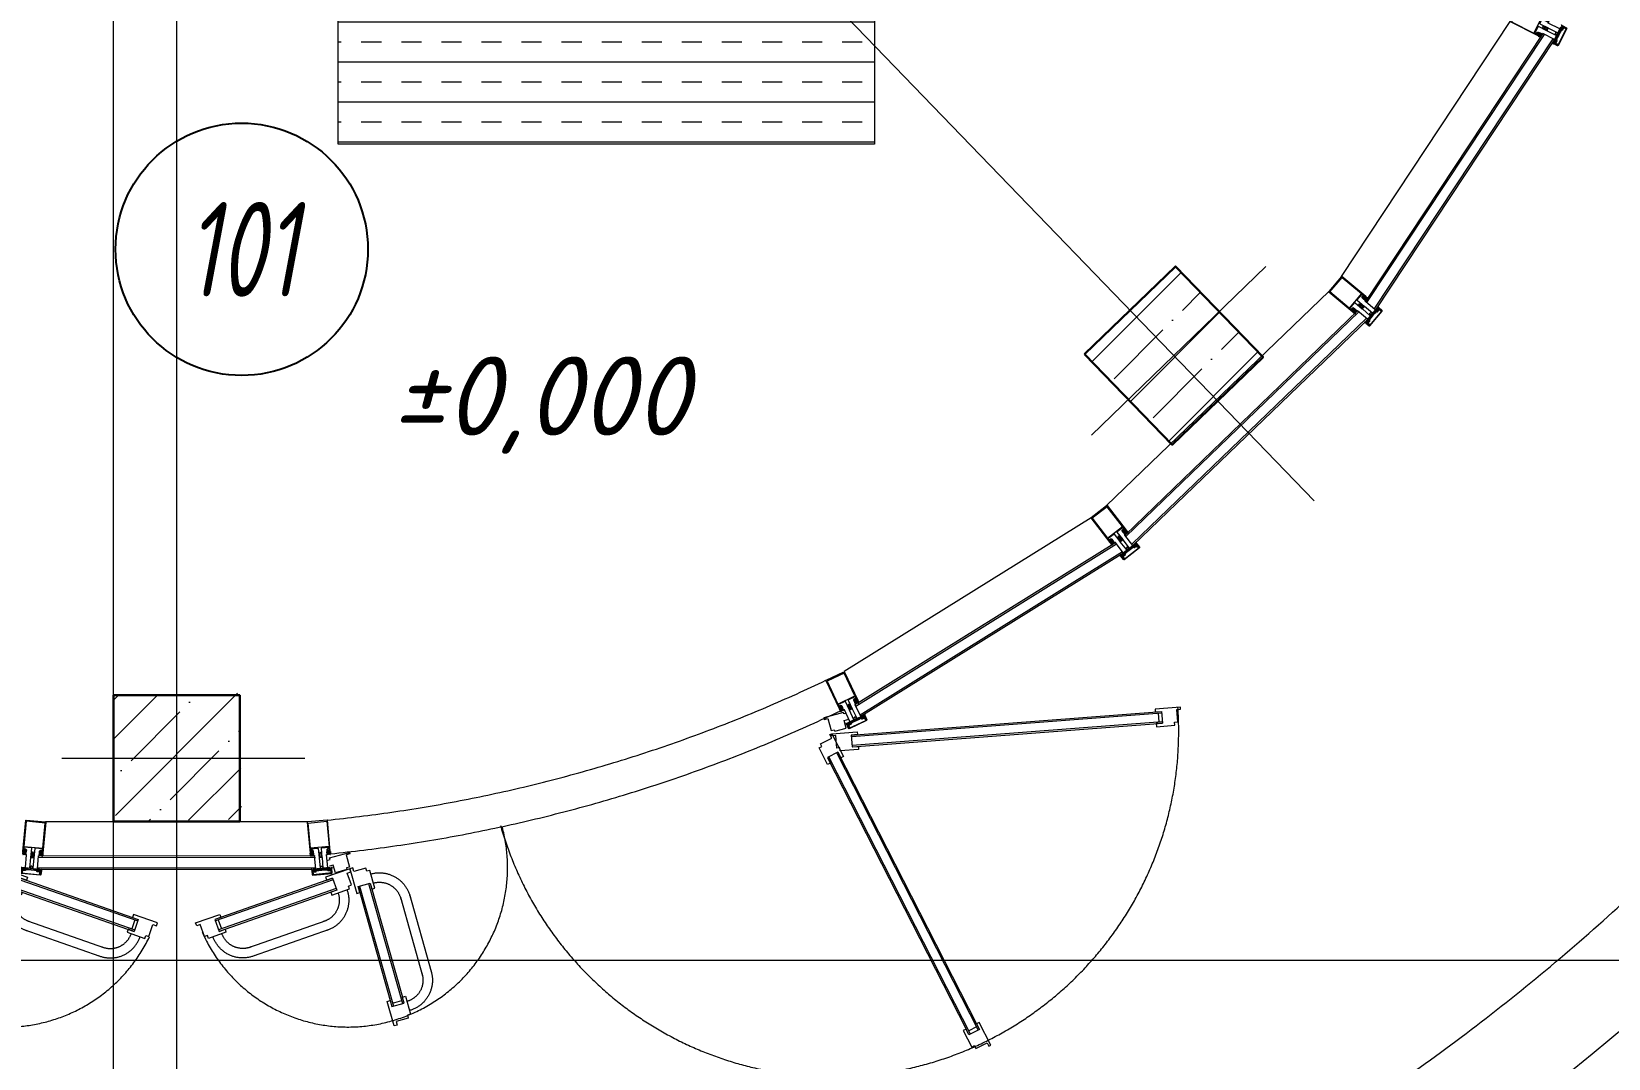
# Model space of a CAD drawing. Extents: x -96705 to 1864084, y -482104 to 235.
# Drawn here: x 553841 to 558839, y -149808 to -146552 of the extents above; entities that cross this region are included whole.
import ezdxf
from ezdxf import colors
from ezdxf.entities.mleader import LeaderData, LeaderLine
from ezdxf.enums import TextEntityAlignment as Align
from ezdxf.math import Vec2, Vec3

# ---------------------------------------------------------------- set-up
doc = ezdxf.new("R2010")
doc.units = 0
doc.header["$LTSCALE"] = 100
for name, pattern in [('ADSK_Штриховая_ш2 п1', [3, 2, -1]), ('CENTER', [2, 1.25, -0.25, 0.25, -0.25]), ('ГОСТ 2.303 4', [7, 5, -2, 0])]:
    doc.linetypes.add(name, pattern=pattern)
doc.layers.add('АР_Грязь решетки', color=220, linetype='Continuous')
doc.layers.add('Тонкая', color=7, linetype='Continuous')
for name, color, linetype, lineweight in [('АР_Двери', 5, 'Continuous', 18), ('АР_Лестницы', 250, 'Continuous', 15), ('АР_Маркер экспликации', 239, 'Continuous', 13), ('АР_Номер помещения', 1, 'Continuous', 25), ('АР_Оси', 193, 'Continuous', 9), ('АР_Отметки', 250, 'Continuous', 15), ('АР_Перегородки витражные', 152, 'Continuous', 13), ('АР_Помещения_площадь', 19, 'Continuous', 9), ('АР_Сущ Несущая стена', 202, 'Continuous', 30), ('АР_тонкая линия', 250, 'Continuous', 0), ('АР_Штриховка монолит', 250, 'Continuous', 9)]:
    doc.layers.add(name, color=color, linetype=linetype, lineweight=lineweight)
doc.layers.get('Тонкая').off()
doc.styles.add('ISOCPEUR', font='isocpeui.ttf', dxfattribs={"height": 250})
doc.styles.get("Standard").update_dxf_attribs({"font": 'arial.ttf'})
pattern_1 = [(335.76716334, (-69115.3163, 318510.941), (0.651582564, 1.447617495), []), (65.76716334, (-69115.3163, 318510.941), (-1.447617495, 0.651582564), [])]

# ---------------------------------------------------------------- blocks, each defined once
blk = doc.blocks.new('*U135')
at = {"layer": 'АР_Номер помещения', "color": 8}
blk.add_circle((-10349.5, 5553.4), 400, dxfattribs=at)
at = {"layer": 'АР_Помещения_площадь', "color": 8}
blk.add_line((-6602.5, 7247.9), (-7024.8, 7247.9), dxfattribs=at)
at = {"color": 8, "style": 'ISOCPEUR', "width": 0.7, "flags": 1}
blk.add_attdef('КАТЕГОРИЯ', (-499.2, -2092.2), '', height=250, dxfattribs=at)
at = {"layer": 'АР_Номер помещения', "color": 8, "style": 'ISOCPEUR', "width": 0.7}
blk.add_attdef('НОМЕР_ПОМЕЩЕНИЯ', text='', height=300, dxfattribs=at).set_placement((-10349.5, 5553.4), align=Align.MIDDLE_CENTER)
at = {"layer": 'АР_Помещения_площадь', "color": 8, "style": 'ISOCPEUR', "width": 0.7}
blk.add_attdef('ПЛОЩАДЬ_ПОМЕЩЕНИЯ', text='', height=200, dxfattribs=at).set_placement((-6597.6, 7494.4), align=Align.MIDDLE_RIGHT)
at = {"layer": 'АР_Помещения_площадь', "color": 8, "lineweight": 30, "width": 0.7, "flags": 104}
blk.add_attdef('ИМЯ_ПОМЕЩЕНИЯ', text='', height=100, dxfattribs=at).set_placement((157.6, 1217.1), align=Align.MIDDLE_CENTER)
blk = doc.blocks.new('A$C4b82bfe2')
at = {"layer": 'АР_Двери', "color": 8, "linetype": 'ГОСТ 2.303 4', "ltscale": 20}
for p, q in [((52.6, -34.4), (426, -165.3)), ((54.2, -29.6), (427.7, -160.6)), ((41, -67.4), (414.3, -198.4)), ((42.7, -62.7), (416.1, -193.6))]:
    blk.add_line(p, q, dxfattribs=at)
at = {"layer": 'АР_Перегородки витражные', "color": 8}
blk.add_line((416.6, -162), (406.7, -190.3), dxfattribs=at)
for points in [[(73.1, -36.3), (54.2, -29.6), (41, -67.4), (59.9, -74), (56.6, -83.4), (0.9, -63.9), (4.2, -54.5), (-5.2, -51.2), (8, -13.4), (-3.3, -9.4), (0, 0), (76.4, -26.8), (73.1, -36.3)], [(408.8, -154), (427.7, -160.6), (414.3, -198.4), (395.4, -191.7), (392.3, -201.1), (447.9, -220.7), (451.2, -211.3), (460.7, -214.6), (473.9, -176.8), (485.2, -180.8), (488.6, -171.4), (412.1, -144.5), (408.8, -154)]]:
    blk.add_lwpolyline(points, close=True, dxfattribs=at)
blk = doc.blocks.new('стойка витр.')
h = blk.add_hatch()
h.set_pattern_fill('ANSI37', color=8, scale=0.5, angle=-69.2328)
h.set_pattern_definition(pattern_1)
edge = h.paths.add_edge_path()
edge.add_line((-22.7, 14.1), (-23, 15))
edge.add_arc((-23.4, 14.9), 0.427, 20.7605, 72.3)
edge.add_arc((-23.2, 15.7), 0.427, 110.764, 252.288, ccw=False)
edge.add_line((-23.3, 16.1), (-22.3, 16.5))
edge.add_arc((-22.2, 16.3), 0.183, 20.749, 110.7854, ccw=False)
edge.add_line((-22.1, 16.4), (-22, 16.3))
edge.add_arc((-21.9, 16.3), 0.183, 200.7666, 335.778)
edge.add_line((-21.7, 16.3), (-21.1, 17.8))
edge.add_arc((-21.7, 18), 0.637, 344.3928, 381.7249)
edge.add_line((-21.1, 18.2), (-22.6, 22.1))
edge.add_arc((-23.2, 21.9), 0.637, 19.8094, 57.1415)
edge.add_line((-22.8, 22.4), (-24.3, 23.1))
edge.add_arc((-24.4, 23), 0.183, 65.7564, 200.7677)
edge.add_line((-24.5, 22.9), (-24.5, 22.8))
edge.add_arc((-24.7, 22.7), 0.183, -69.251, 20.7854, ccw=False)
edge.add_line((-24.6, 22.6), (-25.6, 22.2))
edge.add_arc((-25.8, 22.6), 0.427, 149.2464, 290.7703, ccw=False)
edge.add_arc((-26.5, 23), 0.427, 329.2344, 380.7738)
edge.add_line((-26.1, 23.2), (-26.5, 24.2))
edge.add_arc((-26.7, 24.1), 0.183, 20.749, 110.7854)
edge.add_line((-26.7, 24.3), (-33.5, 21.7))
edge.add_arc((-33.4, 21.4), 0.306, 107.612, 200.6883)
edge.add_line((-33.7, 21.3), (-33.4, 20.7))
edge.add_arc((-33.1, 20.8), 0.304, 200.7453, 225.8124)
edge.add_line((-33.3, 20.5), (-31.8, 18.9))
edge.add_arc((-32, 18.7), 0.305, -108.8628, 45.7814, ccw=False)
edge.add_arc((-28.7, 27.8), 9.95, 231.9543, 250.0412, ccw=False)
edge.add_arc((-35.1, 19.6), 0.4, 42.3093, 119.225)
edge.add_arc((-34.9, 19.6), 0.602, 134.395, 228.6478)
edge.add_arc((-28.5, 27.8), 11, 232.0873, 240.8889)
edge.add_arc((-36.9, 12.9), 6.09, 40.7589, 60.6144, ccw=False)
edge.add_arc((-32.5, 16.6), 0.305, -34.8959, 41.6027, ccw=False)
edge.add_line((-32.3, 16.5), (-32.8, 15.8))
edge.add_arc((-32.5, 15.6), 0.305, 145.1101, 256.4243)
edge.add_line((-32.6, 15.3), (-31.7, 15.1))
edge.add_arc((-31.8, 14.8), 0.305, -34.8899, 76.4243, ccw=False)
edge.add_line((-31.5, 14.6), (-32.1, 13.9))
edge.add_arc((-31.8, 13.7), 0.305, 145.1101, 256.4243)
edge.add_line((-31.9, 13.4), (-31, 13.2))
edge.add_arc((-31.1, 12.9), 0.305, -24.2247, 76.4204, ccw=False)
edge.add_line((-30.8, 12.8), (-31.6, 11.1))
edge.add_arc((-31.3, 11), 0.305, 155.7711, 290.7403)
edge.add_line((-31.2, 10.7), (-22.8, 13.9))
edge.add_arc((-22.9, 14.1), 0.183, 290.749, 380.749)
edge = h.paths.add_edge_path(flags=16)
edge.add_line((-23.1, 21), (-22.2, 18.6))
edge.add_arc((-22.7, 18.4), 0.541, -69.2328, 20.7672, ccw=False)
edge.add_line((-22.5, 17.9), (-23.4, 17.6))
edge.add_arc((-23.6, 18.1), 0.541, 200.7672, 290.7672, ccw=False)
edge.add_line((-24.1, 17.9), (-25, 20.3))
edge.add_arc((-24.5, 20.5), 0.541, 110.7672, 200.7672, ccw=False)
edge.add_line((-24.7, 21), (-23.8, 21.4))
edge.add_arc((-23.6, 20.8), 0.541, 20.7672, 110.7672, ccw=False)
edge = h.paths.add_edge_path(flags=16)
edge.add_line((-26.9, 20.3), (-25.5, 16.7))
edge.add_arc((-26, 16.5), 0.541, -69.2328, 20.7672, ccw=False)
edge.add_line((-25.8, 16), (-28.2, 15.1))
edge.add_arc((-28.4, 15.6), 0.541, 200.7672, 290.7672, ccw=False)
edge.add_line((-28.9, 15.4), (-30.3, 19))
edge.add_arc((-29.8, 19.2), 0.541, 110.7672, 200.7672, ccw=False)
edge.add_line((-30, 19.7), (-27.5, 20.6))
edge.add_arc((-27.4, 20.1), 0.541, 20.7672, 110.7672, ccw=False)
h = blk.add_hatch()
h.set_pattern_fill('ANSI37', color=8, scale=0.5, angle=-69.2328)
h.set_pattern_definition([(335.76716334, (-69115.9168, 318510.7132), (0.651582564, 1.447617495), []), (65.76716334, (-69115.9168, 318510.7132), (-1.447617495, 0.651582564), [])])
edge = h.paths.add_edge_path()
edge.add_arc((-61.4, -46.2), 0.549, 155.7657, 200.7672)
edge.add_line((-61.9, -46), (-61.2, -44.4))
edge.add_arc((-61, -44.5), 0.183, 20.7672, 155.7657)
edge.add_line((-60.9, -44.4), (-60.8, -44.6))
edge.add_arc((-60.6, -44.6), 0.183, 200.7672, 290.7672)
edge.add_line((-60.6, -44.7), (-59.4, -44.3))
edge.add_arc((-59.6, -43.9), 0.427, -69.2328, 72.2936)
edge.add_arc((-59.3, -43.1), 0.427, 200.7672, 252.2936)
edge.add_line((-59.7, -43.2), (-63, -34.5))
edge.add_arc((-62.7, -34.4), 0.305, 110.7672, 200.7672)
edge.add_line((-62.8, -34.1), (-60.6, -33.3))
edge.add_arc((-60.4, -33.6), 0.304, 76.4029, 110.7672)
edge.add_line((-60.4, -33.3), (-60.1, -33.6))
edge.add_arc((-108.2, -55.9), 53, 16.7114, 24.8229)
edge.add_line((-57.4, -40.6), (-57.9, -41.3))
edge.add_arc((-57.7, -41.5), 0.305, 145.1109, 256.4234)
edge.add_line((-57.7, -41.8), (-56.9, -42))
edge.add_arc((-57, -42.3), 0.305, -34.8891, 76.4234)
edge.add_line((-56.7, -42.5), (-57.2, -43.3))
edge.add_arc((-56.9, -43.5), 0.305, 145.1109, 256.4234)
edge.add_line((-57, -43.8), (-56.1, -44))
edge.add_arc((-56.2, -44.3), 0.305, -34.8891, 76.4234)
edge.add_line((-56, -44.4), (-56.5, -45.1))
edge.add_arc((-56.2, -45.3), 0.305, 145.1109, 256.4234)
edge.add_line((-56.3, -45.6), (-55.4, -45.8))
edge.add_arc((-55.5, -46.1), 0.305, -34.8891, 76.4234)
edge.add_line((-55.3, -46.3), (-55.8, -47))
edge.add_arc((-55.5, -47.2), 0.305, 145.1109, 256.4234)
edge.add_line((-55.6, -47.5), (-54.7, -47.8))
edge.add_arc((-54.8, -48.1), 0.305, -34.8891, 76.4234)
edge.add_line((-54.5, -48.3), (-55, -49))
edge.add_arc((-54.8, -49.1), 0.305, 145.1109, 256.4234)
edge.add_line((-54.8, -49.4), (-54, -49.6))
edge.add_arc((-54.1, -49.9), 0.305, -34.8891, 76.4234)
edge.add_line((-53.8, -50.1), (-54.3, -50.8))
edge.add_arc((-54.1, -51), 0.305, 145.1109, 256.4234)
edge.add_line((-54.1, -51.3), (-53.3, -51.5))
edge.add_arc((-53.4, -51.8), 0.305, -43.6751, 76.4279)
edge.add_line((-53.1, -52), (-53.8, -52.6))
edge.add_arc((-53.6, -52.8), 0.305, 136.3286, 262.7471)
edge.add_arc((-54.6, -61.1), 7.99, 59.586, 82.7471)
edge.add_arc((-50.7, -54.4), 0.305, 253.291, 419.586)
edge.add_arc((-52.6, -60.5), 6.03, 73.291, 110.7672)
edge.add_line((-54.7, -54.9), (-54.8, -54.9))
edge.add_arc((-55, -54.5), 0.427, 200.7672, 290.7672)
edge.add_line((-55.4, -54.7), (-56.7, -51.1))
edge.add_arc((-56.3, -51), 0.427, 149.2366, 200.7672)
edge.add_arc((-57, -50.5), 0.427, -30.7634, 40.0143)
edge.add_arc((-57, -50.5), 0.427, 40.0005, 110.7672)
edge.add_line((-57.2, -50.1), (-58.3, -50.6))
edge.add_arc((-58.3, -50.7), 0.183, 110.7672, 200.7672)
edge.add_line((-58.4, -50.8), (-58.4, -51))
edge.add_arc((-58.5, -51.1), 0.183, 245.7686, 380.7672)
edge.add_line((-58.6, -51.3), (-60.2, -50.6))
edge.add_arc((-60, -50.1), 0.549, 200.7672, 245.7686)
edge.add_line((-60.5, -50.3), (-61.9, -46.4))
edge = h.paths.add_edge_path(flags=16)
edge.add_arc((-59.4, -49), 0.541, 200.7672, 290.7672)
edge.add_line((-60.8, -46.8), (-59.9, -49.2))
edge.add_arc((-60.3, -46.6), 0.541, 110.7672, 200.7672)
edge.add_line((-59.3, -45.7), (-60.5, -46.1))
edge.add_arc((-59.1, -46.2), 0.541, 20.7672, 110.7672)
edge.add_line((-57.7, -48.4), (-58.6, -46))
edge.add_arc((-58.2, -48.6), 0.541, -69.2328, 20.7672)
edge.add_line((-59.2, -49.5), (-58, -49.1))
h = blk.add_hatch()
h.set_pattern_fill('ANSI37', color=8, scale=0.5, angle=-69.2328)
h.set_pattern_definition(pattern_1)
edge = h.paths.add_edge_path()
edge.add_line((-7.6, -25.6), (-7.3, -26.5))
edge.add_arc((-7.7, -26.7), 0.427, -30.7656, 20.7738, ccw=False)
edge.add_arc((-6.9, -27.1), 0.427, 149.2464, 290.7703)
edge.add_line((-6.8, -27.5), (-5.8, -27.1))
edge.add_arc((-5.8, -27), 0.183, 290.749, 380.7854)
edge.add_line((-5.7, -26.9), (-5.7, -26.8))
edge.add_arc((-5.5, -26.7), 0.183, 65.7564, 200.7677, ccw=False)
edge.add_line((-5.5, -26.5), (-4, -27.3))
edge.add_arc((-4.3, -27.8), 0.637, 19.8094, 57.1415, ccw=False)
edge.add_line((-3.7, -27.6), (-2.3, -31.5))
edge.add_arc((-2.9, -31.7), 0.637, -15.6072, 21.7249, ccw=False)
edge.add_line((-2.2, -31.9), (-2.8, -33.4))
edge.add_arc((-3, -33.4), 0.183, 200.7666, 335.778, ccw=False)
edge.add_line((-3.2, -33.4), (-3.2, -33.3))
edge.add_arc((-3.4, -33.4), 0.183, 20.749, 110.7854)
edge.add_line((-3.5, -33.2), (-4.5, -33.6))
edge.add_arc((-4.3, -34), 0.427, 110.764, 252.288)
edge.add_arc((-4.6, -34.8), 0.427, 20.7605, 72.3, ccw=False)
edge.add_line((-4.2, -34.6), (-3.8, -35.7))
edge.add_arc((-4, -35.7), 0.183, -69.251, 20.7854, ccw=False)
edge.add_line((-3.9, -35.9), (-10.6, -38.5))
edge.add_arc((-10.8, -38.2), 0.306, 200.846, 293.9223, ccw=False)
edge.add_line((-11, -38.3), (-11.3, -37.6))
edge.add_arc((-11, -37.5), 0.304, 175.722, 200.789, ccw=False)
edge.add_line((-11.3, -37.5), (-11.3, -35.2))
edge.add_arc((-11.6, -35.2), 0.305, 355.7529, 510.3972)
edge.add_arc((-3.1, -39.8), 9.95, 151.4932, 169.58)
edge.add_arc((-13.3, -38), 0.4, 282.3093, 359.225, ccw=False)
edge.add_arc((-13.2, -37.8), 0.602, 172.8865, 267.1393, ccw=False)
edge.add_arc((-2.9, -39.7), 11, 160.6454, 169.447, ccw=False)
edge.add_arc((-19.1, -34.1), 6.09, 340.92, 360.7754)
edge.add_arc((-13.3, -34), 0.305, 359.9316, 436.4302)
edge.add_line((-13.2, -33.7), (-14.1, -33.5))
edge.add_arc((-14, -33.2), 0.305, 145.1101, 256.4243, ccw=False)
edge.add_line((-14.3, -33), (-13.7, -32.3))
edge.add_arc((-14, -32.2), 0.305, 325.1101, 436.4243)
edge.add_line((-13.9, -31.9), (-14.8, -31.7))
edge.add_arc((-14.7, -31.4), 0.305, 145.1101, 256.4243, ccw=False)
edge.add_line((-15, -31.2), (-14.4, -30.5))
edge.add_arc((-14.7, -30.3), 0.305, 325.1139, 425.759)
edge.add_line((-14.6, -30), (-16.3, -29.3))
edge.add_arc((-16.2, -29), 0.305, 110.794, 245.7633, ccw=False)
edge.add_line((-16.3, -28.7), (-7.9, -25.5))
edge.add_arc((-7.8, -25.7), 0.183, 20.7854, 110.7854, ccw=False)
edge = h.paths.add_edge_path(flags=16)
edge.add_line((-3.3, -31.1), (-4.3, -28.7))
edge.add_arc((-4.8, -28.9), 0.541, 20.7672, 110.7672)
edge.add_line((-5, -28.3), (-5.9, -28.7))
edge.add_arc((-5.7, -29.2), 0.541, 110.7672, 200.7672)
edge.add_line((-6.2, -29.4), (-5.3, -31.8))
edge.add_arc((-4.8, -31.6), 0.541, 200.7672, 290.7672)
edge.add_line((-4.6, -32.1), (-3.7, -31.8))
edge.add_arc((-3.9, -31.3), 0.541, 290.7672, 380.7672)
edge = h.paths.add_edge_path(flags=16)
edge.add_line((-6.7, -33), (-8, -29.4))
edge.add_arc((-8.5, -29.6), 0.541, 20.7672, 110.7672)
edge.add_line((-8.7, -29.1), (-11.1, -30))
edge.add_arc((-10.9, -30.5), 0.541, 110.7672, 200.7672)
edge.add_line((-11.4, -30.7), (-10.1, -34.3))
edge.add_arc((-9.6, -34.1), 0.541, 200.7672, 290.7672)
edge.add_line((-9.4, -34.6), (-7, -33.7))
edge.add_arc((-7.2, -33.2), 0.541, 290.7672, 380.7672)
at = {"color": 8, "lineweight": 0, "ltscale": 100, "transparency": 33554687}
for points in [[(65.9, 59.3), (-26.6, 24.2), (-25.9, 22.2), (-25.3, 22), (-24.8, 22.1), (-25.2, 23.2), (-20.5, 24.9), (-19.2, 21.4), (-18.8, 21.3), (-19, 20.8), (-17.7, 17.4), (-22.4, 15.6), (-22.7, 16.5), (-23.2, 16.4), (-23.4, 15.7), (-22.8, 13.9), (-17.2, 16), (-16.2, 17), (-15.5, 19.8), (-15.4, 20.1), (-17, 24.3), (-17.4, 24.6), (-17.5, 25.4), (-13.7, 26.9), (-12.5, 26.3), (-4.3, 4.8), (-4.9, 3.6), (-32.7, -7), (-32.8, -7.4), (-32.4, -8.4), (-31.1, -9.1), (-30.3, -8.8), (-29.8, -9.1), (-28.6, -8.7), (-28.6, -8.2), (-28.2, -8.5), (-27, -8.1), (-26.9, -7.5), (-26.5, -7.9), (-25.3, -7.5), (-25.3, -6.9), (-24.8, -7.2), (-23.6, -6.8), (-23.6, -6.3), (-23.1, -6.6), (-21.9, -6.2), (-21.9, -5.6), (-21.5, -6), (-20.3, -5.6), (-20.2, -5), (-19.8, -5.3), (-18.6, -4.9), (-18.4, -4.3), (-18, -4.7), (-17.4, -4.4), (-15.1, -4.8), (-14.5, -6.4), (-15.8, -7.9), (-15.9, -8.7), (-16.3, -8.3), (-17.4, -8.8), (-17.6, -9.3), (-18, -9), (-19.1, -9.4), (-19.3, -10), (-19.7, -9.6), (-20.8, -10.1), (-20.9, -10.6), (-21.4, -10.3), (-22.5, -10.7), (-22.6, -11.2), (-23, -10.9), (-24.3, -11.3), (-24.3, -11.9), (-24.7, -11.5), (-25.8, -12), (-26, -12.5), (-26.4, -12.2), (-27.6, -12.6), (-27.6, -13.1), (-28.1, -12.8), (-29.3, -13.3), (-29.3, -13.8), (-29.9, -15.1), (-29.5, -16.2), (-29.1, -16.3), (-1.3, -5.8), (-0.1, -6.4), (8.1, -27.9), (7.6, -29.2), (3.8, -30.6), (3.2, -29.8), (3.4, -29.5), (1.7, -25.2), (1.6, -25.1), (-0.9, -23.4), (-2.3, -23.3), (-7.8, -25.4), (-7.2, -27.2), (-6.5, -27.6), (-6, -27.4), (-6.4, -26.4), (-1.7, -24.6), (-0.4, -28.2), (0, -28.3), (-0.2, -28.7), (1.1, -32.2), (-3.6, -33.9), (-3.9, -33), (-4.4, -33.2), (-4.6, -33.8), (-4, -35.7), (88.6, -0.5), (89.2, 0.7), (67.2, 58.7)], [(63.8, 56.3), (85.1, 0.2), (10.6, -28), (-10.6, 28)], [(-68.6, -58.5), (-90.2, -1.6), (-90, -1.3), (-89, -0.9), (-88.6, -1), (-87.7, -3.3), (-87.4, -3.4), (-86.7, -3.2), (-86.4, -2.8), (-87.3, -0.5), (-87.2, -0.2), (-82, 1.7), (-80.5, 1.3), (-79.7, 1.5), (-77.3, 4.2), (-77.8, 4.8), (-90.5, 0), (-91.4, -2), (-69.8, -59.1), (-67.8, -59.9), (-55.1, -55.1), (-55.2, -54.3), (-58.7, -53.8), (-59.5, -54.2), (-60.2, -55.7), (-65.4, -57.6), (-65.7, -57.4), (-66.6, -55.1), (-67, -55), (-67.7, -55.3), (-67.9, -55.6), (-67, -57.9), (-67.2, -58.3), (-68.2, -58.7)]]:
    blk.add_lwpolyline(points, close=True, dxfattribs=at)
for points in [[(-73.6, -6.3), (-74.2, -6), (-74.8, -6.2), (-74.4, -7.2), (-76.6, -8, -0.414362), (-77, -7.8), (-79.3, -1.5, -0.414326), (-78.7, -0.2), (-77.3, 0.4), (-76.9, -0.7), (-76.3, -0.4), (-76.1, 0.3), (-77.3, 3.5, 0.551224), (-77.8, 3.6), (-79.9, 1.3, -0.267349), (-80.9, 1.1), (-82.1, 1.4, 0.249629), (-82.6, 1.3), (-86.2, -1.9, 0.827043), (-85.6, -2.8), (-82.1, -1.5, -0.414326), (-80.8, -2.1), (-78.1, -9.1, 0.414326), (-76.8, -9.7), (-75.7, -9.2, -0.082799), (-71.8, -16.3), (-68.3, -25.6), (-67.9, -25.7), (-68.1, -26.1), (-64.6, -35.3, -0.082799), (-62.8, -43.1), (-63.9, -43.6, 0.414326), (-64.5, -44.9), (-61.9, -51.9, -0.414326), (-62.5, -53.2), (-66, -54.5, 0.827043), (-65.8, -55.6), (-61, -55.6, 0.249629), (-60.6, -55.4), (-59.9, -54.3, -0.267349), (-59, -53.9), (-55.9, -54.2, 0.551224), (-55.6, -53.7), (-56.8, -50.5), (-57.5, -50.1), (-58, -50.4), (-57.6, -51.4), (-59.1, -52, -0.414326), (-60.5, -51.4), (-62.8, -45.1, -0.414362), (-62.7, -44.7), (-60.5, -43.9), (-60.1, -44.8), (-59.6, -44.6), (-59.3, -43.9)], [(-74.1, 3.3, 0.57795), (-74.3, 3.8), (-75.2, 3.8, -0.615334), (-75.4, 4.3, 0.101403), (-73.8, 7.1, 0.887085), (-74.4, 7.4, -0.164997), (-77.4, 4.9), (-77.5, 4.9, 0.414304), (-77.7, 4.3), (-76.4, 0.8, 0.228696), (-76.1, 0.5, -0.319049), (-75.8, 0.1, -0.319002), (-76.1, -0.3), (-77.2, -0.7, -0.4144), (-77.5, -0.6), (-77.6, -0.4, 0.668339), (-77.9, -0.4), (-78.6, -1.9, 0.198883), (-78.6, -2.4), (-77.2, -6.2, 0.198883), (-76.9, -6.5), (-75.3, -7.3, 0.668339), (-75.1, -7), (-75.1, -6.8, -0.4144), (-75, -6.6), (-73.9, -6.1, -0.710202), (-73.4, -6.7, 0.228696), (-73.4, -7.1), (-70.1, -15.8, 0.414362), (-69.7, -16), (-67.4, -15.1, 0.151171), (-67.3, -15), (-67.3, -14.6, 0.035408), (-69.9, -7.6), (-70.8, -7.4, -0.527868), (-71, -6.9), (-70.5, -6.2, 0.527868), (-70.6, -5.7), (-71.5, -5.4, -0.527868), (-71.7, -4.9), (-71.2, -4.2, 0.527868), (-71.4, -3.7), (-72.3, -3.5, -0.527868), (-72.4, -3.1), (-71.9, -2.4, 0.527868), (-72.1, -1.9), (-73, -1.7, -0.527868), (-73.1, -1.2), (-72.7, -0.4, 0.527868), (-72.8, 0.1), (-73.7, 0.3, -0.527868), (-73.9, 0.8), (-73.4, 1.5, 0.527868), (-73.5, 1.9), (-74.4, 2.1, -0.527868), (-74.6, 2.6)], [(-22.7, 14.1), (-23, 15, 0.228752), (-23.3, 15.3, -0.710164), (-23.3, 16.1), (-22.3, 16.5, -0.4144), (-22.1, 16.4), (-22, 16.3, 0.66825), (-21.7, 16.3), (-21.1, 17.8, 0.164348), (-21.1, 18.2), (-22.6, 22.1, 0.164348), (-22.8, 22.4), (-24.3, 23.1, 0.66825), (-24.5, 22.9), (-24.5, 22.8, -0.4144), (-24.6, 22.6), (-25.6, 22.2, -0.710164), (-26.1, 22.8, 0.228752), (-26.1, 23.2), (-26.5, 24.2, 0.4144), (-26.7, 24.3), (-33.5, 21.7, 0.430028), (-33.7, 21.3), (-33.4, 20.7, 0.109814), (-33.3, 20.5), (-31.8, 18.9, -0.800036), (-32.1, 18.4, -0.079083), (-34.8, 19.9, 0.348803), (-35.3, 20, 0.436125), (-35.3, 19.1, 0.038423), (-33.9, 18.2, -0.086853), (-32.3, 16.9, -0.346763), (-32.3, 16.5), (-32.8, 15.8, 0.527877), (-32.6, 15.3), (-31.7, 15.1, -0.527877), (-31.5, 14.6), (-32.1, 13.9, 0.527877), (-31.9, 13.4), (-31, 13.2, -0.469739), (-30.8, 12.8), (-31.6, 11.1, 0.667984), (-31.2, 10.7), (-22.8, 13.9, 0.414214)], [(-32.4, -8.4), (-32.8, -7.4, 0.523933), (-33.2, -7.2), (-64.2, -18.9, 0.414326), (-64.5, -19.6), (-64.1, -20.9, 0.410627), (-63.4, -21.2), (-62.7, -21, 0.492552), (-62.6, -20.7), (-62.8, -20.2, -0.441111), (-62.6, -19.9), (-60.8, -19.3, -0.208057), (-59.9, -19.4, -0.000016), (-56.9, -20.8, -0.439819), (-56.4, -22.2, -0.000016), (-57.7, -25.2, -0.208057), (-58.3, -25.9), (-60.1, -26.6, -0.441111), (-60.4, -26.5), (-60.6, -26, 0.492552), (-60.9, -25.9), (-61.5, -26.1, 0.410627), (-61.8, -26.8), (-61.3, -28.1, 0.414326), (-60.6, -28.4), (-29.6, -16.6, 0.523933), (-29.5, -16.2), (-29.8, -15.2)], [(-53.3, -51.5, -0.57795), (-53.1, -52), (-53.8, -52.6, 0.615334), (-53.6, -53.1, -0.101403), (-50.6, -54.2, -0.887085), (-50.8, -54.7, 0.164997), (-54.7, -54.9), (-54.8, -54.9, -0.414304), (-55.4, -54.7), (-56.7, -51.1, -0.228696), (-56.7, -50.8, 0.319049), (-56.7, -50.3, 0.319002), (-57.2, -50.1), (-58.3, -50.6, 0.4144), (-58.4, -50.8), (-58.4, -51, -0.668339), (-58.6, -51.3), (-60.2, -50.6, -0.198883), (-60.5, -50.3), (-61.9, -46.4, -0.198883), (-61.9, -46), (-61.2, -44.4, -0.668339), (-60.9, -44.4), (-60.8, -44.6, 0.4144), (-60.6, -44.7), (-59.4, -44.3, 0.710202), (-59.4, -43.5, -0.228696), (-59.7, -43.2), (-63, -34.5, -0.414362), (-62.8, -34.1), (-60.6, -33.3, -0.151171), (-60.4, -33.3), (-60.1, -33.6, -0.035408), (-57.4, -40.6), (-57.9, -41.3, 0.527868), (-57.7, -41.8), (-56.9, -42, -0.527868), (-56.7, -42.5), (-57.2, -43.3, 0.527868), (-57, -43.8), (-56.1, -44, -0.527868), (-56, -44.4), (-56.5, -45.1, 0.527868), (-56.3, -45.6), (-55.4, -45.8, -0.527868), (-55.3, -46.3), (-55.8, -47, 0.527868), (-55.6, -47.5), (-54.7, -47.8, -0.527868), (-54.5, -48.3), (-55, -49, 0.527868), (-54.8, -49.4), (-54, -49.6, -0.527868), (-53.8, -50.1), (-54.3, -50.8, 0.527868), (-54.1, -51.3)], [(-7.6, -25.6), (-7.3, -26.5, -0.228752), (-7.3, -26.9, 0.710164), (-6.8, -27.5), (-5.8, -27.1, 0.4144), (-5.7, -26.9), (-5.7, -26.8, -0.66825), (-5.5, -26.5), (-4, -27.3, -0.164348), (-3.7, -27.6), (-2.3, -31.5, -0.164348), (-2.2, -31.9), (-2.8, -33.4, -0.66825), (-3.2, -33.4), (-3.2, -33.3, 0.4144), (-3.5, -33.2), (-4.5, -33.6, 0.710164), (-4.5, -34.4, -0.228752), (-4.2, -34.6), (-3.8, -35.7, -0.4144), (-3.9, -35.9), (-10.6, -38.5, -0.430028), (-11, -38.3), (-11.3, -37.6, -0.109814), (-11.3, -37.5), (-11.3, -35.2, 0.800036), (-11.8, -35.1, 0.079083), (-12.9, -38, -0.348803), (-13.2, -38.4, -0.436125), (-13.8, -37.7, -0.038423), (-13.3, -36.1, 0.086853), (-13, -34, 0.346763), (-13.2, -33.7), (-14.1, -33.5, -0.527877), (-14.3, -33), (-13.7, -32.3, 0.527877), (-13.9, -31.9), (-14.8, -31.7, -0.527877), (-15, -31.2), (-14.4, -30.5, 0.469739), (-14.6, -30), (-16.3, -29.3, -0.667984), (-16.3, -28.7), (-7.9, -25.5, -0.414214)]]:
    blk.add_lwpolyline(points, format="xyb", close=True, dxfattribs=at)
for points in [[(-72, 0.1), (-72.9, -0.3)], [(-69.8, -5.6), (-69.2, -5.9), (-30.9, 8.6), (-30.6, 9.2), (-31.2, 10.7)], [(-26.7, 24.3), (-26.7, 24.3)], [(-22.8, 13.9), (-22.8, 13.9)], [(-56.1, -42), (-55.8, -41.4), (-17.5, -26.8), (-16.8, -27.1), (-16.3, -28.6)]]:
    blk.add_lwpolyline(points, dxfattribs=at)
at = {"color": 8}
blk.add_lwpolyline([(-72.9, -0.3), (-54.8, -48), (-53.9, -47.7), (-72, 0.1)], close=True, dxfattribs=at)
for points in [[(-26.9, 20.3), (-25.5, 16.7, -0.414214), (-25.8, 16), (-28.2, 15.1, -0.414214), (-28.9, 15.4), (-30.3, 19, -0.414214), (-30, 19.7), (-27.5, 20.6, -0.414214)], [(-23.1, 21), (-22.2, 18.6, -0.414214), (-22.5, 17.9), (-23.4, 17.6, -0.414214), (-24.1, 17.9), (-25, 20.3, -0.414214), (-24.7, 21), (-23.8, 21.4, -0.414214)], [(-75.3, -1.9), (-74.4, -4.3, -0.414214), (-74.7, -5), (-75.9, -5.4, -0.414214), (-76.6, -5.1), (-77.5, -2.7, -0.414214), (-77.2, -2), (-76, -1.6, -0.414214)], [(-57.7, -48.4), (-58.6, -46, 0.414214), (-59.3, -45.7), (-60.5, -46.1, 0.414214), (-60.8, -46.8), (-59.9, -49.2, 0.414214), (-59.2, -49.5), (-58, -49.1, 0.414214)], [(-6.7, -33), (-8, -29.4, 0.414214), (-8.7, -29.1), (-11.1, -30, 0.414214), (-11.4, -30.7), (-10.1, -34.3, 0.414214), (-9.4, -34.6), (-7, -33.7, 0.414214)], [(-3.3, -31.1), (-4.3, -28.7, 0.414214), (-5, -28.3), (-5.9, -28.7, 0.414214), (-6.2, -29.4), (-5.3, -31.8, 0.414214), (-4.6, -32.1), (-3.7, -31.8, 0.414214)]]:
    blk.add_lwpolyline(points, format="xyb", close=True, dxfattribs=at)
at = {"color": 8, "lineweight": 0, "ltscale": 100, "transparency": 33554687}
blk.add_arc((-33.4, 21.4), 0.305, 110.7562, 200.7779, dxfattribs=at)
blk = doc.blocks.new('A$C4461d3e2')
at = {"layer": 'АР_Перегородки витражные', "color": 8}
for p, q in [((-46.1, -17.2), (-999.2, -266.3)), ((-38.5, -43.7), (-992.2, -292.9)), ((-46.1, -12.2), (-981.1, -256.6)), ((-37.9, -48.6), (-972.2, -292.9)), ((-988.1, -263.5), (-981.2, -290))]:
    blk.add_line(p, q, dxfattribs=at)
for points in [[(-65.5, -17.3), (-46.1, -12.2), (-36.7, -48.3), (-56.1, -53.4), (-53.5, -62.8), (3.6, -47.9), (1, -38.4), (10.7, -35.9), (0.6, 2.8), (12.2, 5.9), (10.7, 12.1), (-67.7, -8.4), (-65.5, -17.3)], [(-981, -256.6), (-1000.4, -261.7), (-991, -297.8), (-971.6, -292.7), (-969.2, -302.2), (-1026.3, -317.1), (-1028.7, -307.6), (-1038.4, -310.1), (-1048.5, -271.4), (-1060.1, -274.5), (-1061.8, -268.3), (-983.5, -247.8), (-981, -256.6)]]:
    blk.add_lwpolyline(points, close=True, dxfattribs=at)
blk = doc.blocks.new('A$C6b019c78')
at = {"layer": 'АР_Перегородки витражные', "color": 8}
for p, q in [((73.8, -94.6), (-33.6, -475.5)), ((69, -93.3), (-33, -454.9)), ((102.7, -102.8), (-4.8, -483.6)), ((107.5, -104.1), (5.5, -465.8)), ((-2, -474), (-30.9, -465.9))]:
    blk.add_line(p, q, dxfattribs=at)
for points in [[(102.1, -123.4), (107.5, -104.1), (69, -93.3), (63.6, -112.5), (53.9, -109.8), (70, -53), (79.6, -55.7), (82.3, -46.1), (120.8, -57), (124.1, -45.4), (133.7, -48.1), (111.7, -126.1), (102.1, -123.4)], [(5.5, -465.8), (0, -485), (-38.4, -474), (-33, -454.7), (-42.6, -452.2), (-58.7, -508.9), (-49, -511.7), (-51.8, -521.3), (-13.3, -532.2), (-16.5, -543.7), (-6.9, -546.4), (15.1, -468.5), (5.5, -465.8)]]:
    blk.add_lwpolyline(points, close=True, dxfattribs=at)
blk = doc.blocks.new('A$Cef3c2745')
at = {"layer": 'АР_Двери', "color": 8, "linetype": 'ГОСТ 2.303 4', "ltscale": 20}
for p, q in [((772.8, 35.7), (-209.4, 110.8)), ((774.5, 40.5), (-209, 115.5)), ((-198, 109.9), (-200, 82.5)), ((770.4, 3.4), (-211.8, 78.4)), ((771.4, 8.3), (-211.4, 83.4))]:
    blk.add_line(p, q, dxfattribs=at)
for points in [[(-189, 114), (-209, 115.5), (-211.8, 78.4), (-191.9, 76.9), (-192.7, 67.1), (-251.5, 71.6), (-250.7, 81.4), (-260.7, 82.1), (-257.6, 122), (-269.6, 122.9), (-269.2, 129.3), (-188.4, 123.2), (-189, 114)], [(754.5, 42), (774.5, 40.5), (771.6, 3.3), (751.7, 4.8), (751, -4.9), (809.8, -9.4), (810.5, 0.4), (820.5, -0.4), (823.5, 39.5), (835.5, 38.6), (836.1, 44.9), (755.3, 51.1), (754.5, 42)]]:
    blk.add_lwpolyline(points, close=True, dxfattribs=at)
blk = doc.blocks.new('A$Ca6ce221e')
at = {"layer": 'АР_Двери', "color": 8, "linetype": 'ГОСТ 2.303 4', "ltscale": 20}
for p, q in [((-30.3, 82.9), (-99.8, -162.7)), ((-1.7, 73.9), (-72.1, -175.7))]:
    blk.add_line(p, q, dxfattribs=at)
for centre, radius, start, end in [((64.5, 50.8), 100.1, 74.2411, 167.2165), ((64.5, 50.8), 70.1, 74.2441, 167.7953), ((-3.4, -189.7), 100.1, 161.2518, 254.2271), ((-3.4, -189.7), 70.1, 160.6729, 254.2241)]:
    blk.add_arc(centre, radius, start, end, dxfattribs=at)
blk = doc.blocks.new('A$Cf11ff649')
at = {"layer": 'АР_Двери', "color": 8, "linetype": 'ГОСТ 2.303 4', "ltscale": 20}
for p, q in [((68.9, 301.7), (-0.6, 56.1)), ((97.5, 292.7), (27.1, 43.1))]:
    blk.add_line(p, q, dxfattribs=at)
for centre, radius, start, end in [((163.7, 269.5), 100.1, 74.2411, 167.2165), ((163.7, 269.5), 70.1, 74.2441, 167.7953), ((95.8, 29.1), 100.1, 161.2518, 254.2271), ((95.8, 29.1), 70.1, 160.6729, 254.2241)]:
    blk.add_arc(centre, radius, start, end, dxfattribs=at)
blk = doc.blocks.new('A$C65590e4a')
at = {"layer": 'АР_Двери', "color": 8, "linetype": 'ГОСТ 2.303 4', "ltscale": 20}
for centre, radius, start, end in [((-2.8, 6.1), 4775.8, 275.7706, 295.5627), ((2080.7, -4464.3), 1095.4, 195.7997, 3.9976), ((-2.8, 6.1), 4883.1, 275.7706, 295.5627), ((-542, -4895), 506.7, 165.5178, 334.2168), ((543.5, -4895.9), 505.5, 203.9745, 14.6191)]:
    blk.add_arc(centre, radius, start, end, dxfattribs=at)
at = {"layer": 'АР_Перегородки витражные', "color": 8}
for p, q in [((3691.7, -3021.9), (4227.1, -2213.4)), ((4330.3, -2252.4), (3767.7, -3101.8)), ((4334.7, -2254.7), (3771.5, -3105.1)), ((3796.1, -3125.8), (4363.3, -2269.2)), ((3800.4, -3128.4), (4367.4, -2272)), ((2947.7, -3748.3), (3651.5, -3069.6)), ((3743.2, -3130.8), (3007, -3840.7)), ((3747.1, -3134), (3008.4, -3846.3)), ((3027.6, -3871.1), (3771.5, -3154.6)), ((3031.1, -3874.7), (3776.3, -3157)), ((2898.6, -3787), (2115.4, -4274.2)), ((2152.8, -4383.9), (2978.5, -3869.5)), ((2159.2, -4374), (2973.2, -3866.9)), ((2998.1, -3894.8), (2166.6, -4412.6)), ((3002.2, -3898.1), (2168.7, -4417.1)), ((414.3, -4751.1), (-415.3, -4751.1)), ((-440.9, -4896.5), (440.8, -4896.7)), ((439.9, -4865), (-436.8, -4863.7)), ((439.4, -4860), (-436.4, -4858.7)), ((-428.3, -4901.5), (430.2, -4901.7)), ((-132.3, -5062), (-142.3, -5090.3))]:
    blk.add_line(p, q, dxfattribs=at)
at = {"layer": 'АР_Перегородки витражные', "color": 8, "ltscale": 100}
blk.add_line((3767.6, -3164.2), (3780.9, -3175.5), dxfattribs=at)
at = {"layer": 'АР_Перегородки витражные', "color": 8}
for points in [[(2121.8, -4407), (2114.9, -4408.9), (2113.6, -4404.1), (2051, -4421.8), (2052.4, -4426.6), (2063.9, -4423.3), (2074.8, -4461.8), (2084.4, -4459.1), (2085.8, -4463.9), (2122.4, -4453.6), (2115.6, -4429.5), (2131.1, -4425.2)], [(479.6, -4872.3), (486.4, -4870.3), (485.1, -4865.5), (547.6, -4847.9), (549, -4852.8), (537.4, -4856), (548.3, -4894.5), (538.6, -4897.2), (540, -4902), (503.4, -4912.3), (496.6, -4888.2), (484.6, -4891.6)]]:
    blk.add_lwpolyline(points, dxfattribs=at)
at = {"color": 8, "ltscale": 100, "xscale": -1}
for name, p in [('A$Cef3c2745', (2912.6, -4516.6)), ('A$C4b82bfe2', (548.9, -4900)), ('A$Cf11ff649', (806.7, -5282.1))]:
    blk.add_blockref(name, p, dxfattribs=at)
at = {"color": 8, "ltscale": 100}
blk.add_blockref('A$C4b82bfe2', (-548.9, -4900), dxfattribs=at)
at = {"color": 8, "ltscale": 100, "rotation": 86.44282952417531}
blk.add_blockref('A$Ca6ce221e', (-399, -5067.3), dxfattribs=at)
at = {"color": 8, "ltscale": 100, "xscale": -1, "rotation": 273.5571704758246}
blk.add_blockref('A$Ca6ce221e', (399, -5067.3), dxfattribs=at)
at = {"layer": 'АР_Перегородки витражные', "color": 8, "xscale": -1}
for p, rotation in [((4315.7, -2223.8), 353.7794396432013), ((2974.4, -3833.4), 328.5686920015881), ((2122.7, -4364.7), 316.042076663623), ((-454, -4831.5), 285.4941838103409)]:
    blk.add_blockref('стойка витр.', p, dxfattribs=dict(at, rotation=rotation))
at = {"layer": 'АР_Перегородки витражные', "color": 8}
for p, rotation in [((3735.7, -3099.5), 119.0941126205121), ((453.9, -4831.5), 74.50581618965913)]:
    blk.add_blockref('стойка витр.', p, dxfattribs=dict(at, rotation=rotation))
at = {"layer": 'Тонкая', "color": 8, "ltscale": 100, "xscale": -1, "rotation": 311.6789766468801}
blk.add_blockref('A$C4461d3e2', (2074.6, -4487.7), dxfattribs=at)
at = {"layer": 'Тонкая', "color": 8, "ltscale": 100, "xscale": -1}
blk.add_blockref('A$C6b019c78', (682.6, -4851.8), dxfattribs=at)
blk = doc.blocks.new('_DotSmall')
at = {"color": 0, "linetype": 'ByBlock', "const_width": 0.5}
blk.add_lwpolyline([(-0.0625, 0, 1), (0.0625, 0, 1)], format="xyb", close=True, dxfattribs=at)

msp = doc.modelspace()

# ---------------------------------------------------------------- hatches: boundary and pattern name
at = {"layer": 'АР_Грязь решетки', "linetype": 'Continuous', "lineweight": 5}
h = msp.add_hatch(dxfattribs=at)
h.set_pattern_fill('TRANS', color=8, scale=20)
h.set_pattern_definition([(0, (-2851127.11, 5667538.5), (0, 127), []), (0, (-2851127.11, 5667602), (0, 127), [63.5, -63.5])])
h.paths.add_polyline_path([(554812.5, -145407), (556512.5, -145407), (556512.5, -146909.4), (554812.5, -146909.4)])
at = {"layer": 'АР_Штриховка монолит', "ltscale": 100}
h = msp.add_hatch(dxfattribs=at)
h.set_pattern_fill('ANSI35', color=8, scale=700)
h.set_pattern_definition([(45, (-417024.4, -49214.88), (-123.743687, 123.743687), []), (45, (-416900.65, -49214.88), (-123.743687, 123.743687), [218.75, -43.75, 0, -43.75])])
h.paths.add_polyline_path([(557466.1, -147296.9), (557178.4, -147574.8), (557456.3, -147862.5), (557744, -147584.6)])
h = msp.add_hatch(dxfattribs=at)
h.set_pattern_fill('ANSI35', color=8, scale=700)
h.set_pattern_definition([(45, (731759.35, -210952.4), (-123.74369, 123.74369), []), (45, (731883.1, -210952.4), (-123.74369, 123.74369), [218.75, -43.75, 0, -43.75])])
h.paths.add_polyline_path([(554499.9, -148649.8), (554100.5, -148656.7), (554106.9, -149056.7), (554506.8, -149049.7)])

# ---------------------------------------------------------------- linework, layer by layer
at = {"layer": 'АР_Грязь решетки', "color": 8, "linetype": 'Continuous', "lineweight": 5}
msp.add_lwpolyline([(554812.5, -145407), (556512.5, -145407), (556512.5, -146909.4), (554812.5, -146909.4)], close=True, dxfattribs=at)
at = {"layer": 'АР_Лестницы', "color": 8, "ltscale": 100}
for centre, radius, start, end in [((554297.2, -144308.5), 7688.1, 196.26309, 355.13933), ((554297.3, -144308.4), 7088.2, 197.69066, 351.2215), ((554297.3, -144308.3), 7388.3, 196.9475, 351.21986)]:
    msp.add_arc(centre, radius, start, end, dxfattribs=at)
at = {"layer": 'АР_Оси', "color": 8, "linetype": 'CENTER', "ltscale": 1000}
for p, q in [((554100.5, -157558), (554100.5, -123250.5)), ((554300.5, -144306.7), (554300.5, -150438.8)), ((554300.5, -144306.7), (557905.8, -148040.1)), ((554300.5, -144306.7), (554300.5, -152555.2)), ((554300.5, -144306.7), (557905.8, -148040.1)), ((557753.2, -147297.7), (557199.7, -147832.3)), ((554706.5, -148856.7), (553936.9, -148856.7)), ((507391.7, -149496.7), (590988.9, -149496.7))]:
    msp.add_line(p, q, dxfattribs=at)
at = {"layer": 'АР_Оси', "color": 8, "linetype": 'CENTER', "lineweight": 0, "ltscale": 1000}
for p, q in [((557753.2, -147297.7), (557199.7, -147832.3)), ((554706.5, -148856.7), (553936.9, -148856.7))]:
    msp.add_line(p, q, dxfattribs=at)
at = {"layer": 'АР_Сущ Несущая стена', "color": 8, "ltscale": 100}
for points in [[(557178.4, -147574.8), (557466.1, -147296.9), (557744, -147584.6), (557456.3, -147862.5)], [(557178.4, -147574.8), (557466.1, -147296.9), (557744, -147584.6), (557456.3, -147862.5)], [(554100.5, -148656.7), (554500.5, -148656.7), (554500.5, -149056.7), (554100.5, -149056.7)], [(554100.5, -148656.7), (554500.5, -148656.7), (554500.5, -149056.7), (554100.5, -149056.7)]]:
    msp.add_lwpolyline(points, close=True, dxfattribs=at)
at = {"layer": 'АР_тонкая линия', "color": 8, "linetype": 'ADSK_Штриховая_ш2 п1', "ltscale": 100}
msp.add_arc((554296.8, -144310.5), 6788.6, 181.31864, 358.68136, dxfattribs=at)

# ---------------------------------------------------------------- block references
at = {"layer": 'АР_Маркер экспликации', "color": 8}
ref = msp.add_blockref('*U135', (564856.6, -152796.1), dxfattribs=at)
ref.add_attrib('НОМЕР_ПОМЕЩЕНИЯ', '101', dxfattribs={"layer": 'АР_Номер помещения', "color": 8, "height": 300, "style": 'ISOCPEUR', "width": 0.7}).set_placement((554507.1, -147242.7), align=Align.MIDDLE_CENTER)
ref.add_attrib('ПЛОЩАДЬ_ПОМЕЩЕНИЯ', '#####', dxfattribs={"layer": 'АР_Помещения_площадь', "color": 8, "height": 200, "style": 'ISOCPEUR', "width": 0.7}).set_placement((558259, -145301.7), align=Align.MIDDLE_RIGHT)
at = {"layer": 'Тонкая', "color": 8, "ltscale": 100}
msp.add_blockref('A$C65590e4a', (554300.5, -144306.7), dxfattribs=at)

# ---------------------------------------------------------------- leaders
at = {"layer": 'АР_Отметки', "color": 8}
ml = msp.add_multileader_mtext('Standard', dxfattribs=at)
ml.set_content('-2,850', color=8, style='ISOCPEUR')
ml.set_leader_properties(color=8, linetype='Continuous', lineweight=-1)
ml.set_arrow_properties(name='DOTSMALL')
ml.build(insert=Vec2(0, 0))
ml.multileader.update_dxf_attribs({"has_text_frame": 1, "text_left_attachment_type": 4, "text_right_attachment_type": 4, "dogleg_length": 100, "arrow_head_size": 180})
ctx = ml.context
ctx.base_point, ctx.char_height, ctx.arrow_head_size, ctx.landing_gap_size, ctx.plane_origin = Vec3(574415.3, -153022.2, 0.4), 250, 180, 50, Vec3(575356.9, -154375.8, 0.4)
ctx.left_attachment, ctx.right_attachment = 4, 4
notes = []
notes.append((ctx, [(0, (0, 0, 0), (0, 0), (1, 0), 1, [])]))
ctx.mtext.insert, ctx.mtext.width, ctx.mtext.defined_height, ctx.mtext.line_spacing_style, ctx.mtext.flow_direction = Vec3(574465.3, -152688.8, 0.4), 599.198, 407.5, 2, 5
ml = msp.add_multileader_mtext('Standard', dxfattribs=at)
ml.set_content('-2,850', color=8, style='ISOCPEUR')
ml.set_leader_properties(color=8, linetype='Continuous', lineweight=-1)
ml.set_arrow_properties(name='DOTSMALL')
ml.build(insert=Vec2(0, 0))
ml.multileader.update_dxf_attribs({"has_text_frame": 1, "text_left_attachment_type": 4, "text_right_attachment_type": 4, "dogleg_length": 100, "arrow_head_size": 180})
ctx = ml.context
ctx.base_point, ctx.char_height, ctx.arrow_head_size, ctx.landing_gap_size, ctx.plane_origin = Vec3(588662.6, -148577, 0.4), 250, 180, 50, Vec3(589604.2, -149930.6, 0.4)
ctx.left_attachment, ctx.right_attachment = 4, 4
notes.append((ctx, [(0, (0, 0, 0), (0, 0), (1, 0), 1, [])]))
ctx.mtext.insert, ctx.mtext.width, ctx.mtext.defined_height, ctx.mtext.line_spacing_style, ctx.mtext.flow_direction = Vec3(588712.6, -148243.7, 0.4), 599.198, 407.5, 2, 5
ml = msp.add_multileader_mtext('Standard', dxfattribs=at)
ml.set_content('%%P0,000', color=8, style='ISOCPEUR')
ml.set_leader_properties(color=8, linetype='Continuous', lineweight=-1)
ml.set_arrow_properties(name='DOTSMALL')
ml.build(insert=Vec2(0, 0))
ml.multileader.update_dxf_attribs({"has_text_frame": 1, "text_left_attachment_type": 4, "text_right_attachment_type": 4, "dogleg_length": 100, "arrow_head_size": 180})
ctx = ml.context
ctx.base_point, ctx.char_height, ctx.arrow_head_size, ctx.landing_gap_size, ctx.plane_origin = Vec3(554930.6, -147916.1), 250, 180, 50, Vec3(551859.5, -149505.6)
ctx.left_attachment, ctx.right_attachment = 4, 4
notes.append((ctx, [(0, (0, 0, 0), (0, 0), (1, 0), 1, [])]))
ctx.mtext.insert, ctx.mtext.width, ctx.mtext.line_spacing_style, ctx.mtext.flow_direction = Vec3(554980.6, -147582.7), 852.697, 2, 5
ml = msp.add_multileader_mtext('Standard', dxfattribs=at)
ml.set_content('+12,650', color=8, style='ISOCPEUR')
ml.set_leader_properties(color=8, linetype='Continuous', lineweight=-1)
ml.set_arrow_properties(name='DOTSMALL')
ml.build(insert=Vec2(0, 0))
ml.multileader.update_dxf_attribs({"has_text_frame": 1, "text_left_attachment_type": 4, "text_right_attachment_type": 4, "dogleg_length": 100, "arrow_head_size": 180})
ctx = ml.context
ctx.base_point, ctx.char_height, ctx.arrow_head_size, ctx.landing_gap_size, ctx.plane_origin = Vec3(935468.6, -155312.2), 250, 180, 50, Vec3(960704.5, -166935.3)
ctx.left_attachment, ctx.right_attachment = 4, 4
notes.append((ctx, [(0, (0, 0, 0), (0, 0), (1, 0), 1, [])]))
ctx.mtext.insert, ctx.mtext.width, ctx.mtext.line_spacing_style, ctx.mtext.flow_direction = Vec3(935518.6, -154978.8), 852.697, 2, 5
ml = msp.add_multileader_mtext('Standard', dxfattribs=at)
ml.set_content('+12,200', color=8, style='ISOCPEUR')
ml.set_leader_properties(color=8, linetype='Continuous', lineweight=-1)
ml.set_arrow_properties(name='DOTSMALL')
ml.build(insert=Vec2(0, 0))
ml.multileader.update_dxf_attribs({"has_text_frame": 1, "text_left_attachment_type": 4, "text_right_attachment_type": 4, "dogleg_length": 100, "arrow_head_size": 180})
ctx = ml.context
ctx.base_point, ctx.char_height, ctx.arrow_head_size, ctx.landing_gap_size, ctx.plane_origin = Vec3(935468.6, -154727.8), 250, 180, 50, Vec3(960704.5, -166351)
ctx.left_attachment, ctx.right_attachment = 4, 4
notes.append((ctx, [(0, (0, 0, 0), (0, 0), (1, 0), 1, [])]))
ctx.mtext.insert, ctx.mtext.width, ctx.mtext.line_spacing_style, ctx.mtext.flow_direction = Vec3(935518.6, -154394.5), 852.697, 2, 5
ml = msp.add_multileader_mtext('Standard', dxfattribs=at)
ml.set_content('+11,900', color=8, style='ISOCPEUR')
ml.set_leader_properties(color=8, linetype='Continuous', lineweight=-1)
ml.set_arrow_properties(name='DOTSMALL')
ml.build(insert=Vec2(0, 0))
ml.multileader.update_dxf_attribs({"has_text_frame": 1, "text_left_attachment_type": 4, "text_right_attachment_type": 4, "dogleg_length": 100, "arrow_head_size": 180})
ctx = ml.context
ctx.base_point, ctx.char_height, ctx.arrow_head_size, ctx.landing_gap_size, ctx.plane_origin = Vec3(986391, -153939.8), 250, 180, 50, Vec3(1011626.9, -166087.3)
ctx.left_attachment, ctx.right_attachment = 4, 4
notes.append((ctx, [(0, (0, 0, 0), (0, 0), (1, 0), 1, [])]))
ctx.mtext.insert, ctx.mtext.rotation, ctx.mtext.width, ctx.mtext.line_spacing_style, ctx.mtext.flow_direction = Vec3(986441, -153606.5), 6.283185, 852.697, 2, 5
ml = msp.add_multileader_mtext('Standard', dxfattribs=at)
ml.set_content('+8,000', color=8, style='ISOCPEUR')
ml.set_leader_properties(color=8, linetype='Continuous', lineweight=-1)
ml.set_arrow_properties(name='DOTSMALL')
ml.build(insert=Vec2(0, 0))
ml.multileader.update_dxf_attribs({"has_text_frame": 1, "text_left_attachment_type": 4, "text_right_attachment_type": 4, "dogleg_length": 100, "arrow_head_size": 180})
ctx = ml.context
ctx.base_point, ctx.char_height, ctx.arrow_head_size, ctx.landing_gap_size, ctx.plane_origin = Vec3(849204.1, -152352.3), 250, 180, 50, Vec3(874090, -164676.9)
ctx.left_attachment, ctx.right_attachment = 4, 4
notes.append((ctx, [(0, (0, 0, 0), (0, 0), (1, 0), 1, [])]))
ctx.mtext.insert, ctx.mtext.rotation, ctx.mtext.width, ctx.mtext.line_spacing_style, ctx.mtext.flow_direction = Vec3(849254.1, -152019), 6.283185, 852.697, 2, 5
for ctx, leaders in notes:
    for number, flags, end, landing, length, lines in leaders:
        leader = LeaderData()
        leader.index, (leader.has_last_leader_line, leader.has_dogleg_vector, leader.attachment_direction) = number, flags
        leader.last_leader_point, leader.dogleg_vector, leader.dogleg_length = Vec3(end), Vec3(landing), length
        for number, points, colour, breaks in lines:
            line = LeaderLine()
            line.index, line.vertices, line.color, line.breaks = number, Vec3.list(points), colors.encode_raw_color(colour), breaks
            leader.lines.append(line)
        ctx.leaders.append(leader)

doc.saveas('drawing.dxf')
